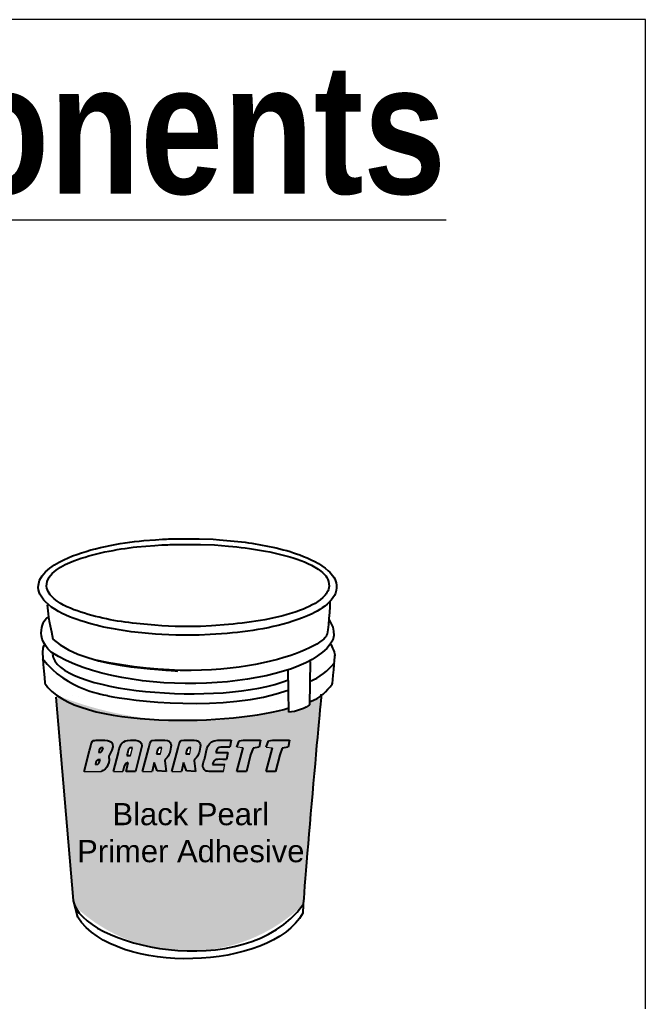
# Model space of a CAD drawing. Header units: inches. Extents: x -441 to 7, y -96 to 2.
# Drawn here: x 6.484 to 6.857, y 1.528 to 2.113 of the extents above; entities that cross this region are included whole.
import ezdxf

# ---------------------------------------------------------------- set-up
doc = ezdxf.new("R2010")
doc.units = ezdxf.units.IN
doc.header["$MEASUREMENT"] = 0
doc.layers.add('Text', color=20, linetype='Continuous', lineweight=0)
doc.layers.add('Vector Picture Geometry', color=6, linetype='Continuous', lineweight=0)
doc.styles.add('GENERATED_STYLE_6', font='ARIALNB.TTF')
doc.styles.get("Standard").update_dxf_attribs({"font": 'arial.ttf'})

msp = doc.modelspace()

# ---------------------------------------------------------------- hatches: boundary and pattern name
at = {"layer": 'Vector Picture Geometry'}
h = msp.add_hatch(color=164, dxfattribs=at)
h.dxf.hatch_style = 1
edge = h.paths.add_edge_path()
edge.add_line((6.5054, 1.71075), (6.51583, 1.58821))
edge.add_line((6.51583, 1.58821), (6.51683, 1.58449))
edge.add_arc((6.58419, 1.6567), 0.09875, 226.99061, 313.90766)
edge.add_line((6.65267, 1.58555), (6.66363, 1.71033))
edge.add_arc((6.65172, 1.72477), 0.01872, 285.19193, 309.512, ccw=False)
edge.add_line((6.65663, 1.70671), (6.6566, 1.70489))
edge.add_arc((6.64284, 1.72401), 0.02355, 273.60559, 305.7516, ccw=False)
edge.add_line((6.64432, 1.7005), (6.64432, 1.70302))
edge.add_arc((6.58628, 1.91241), 0.21728, 248.14544, 285.4919, ccw=False)
edge = h.paths.add_edge_path(flags=16)
edge.add_line((6.63065, 1.67949), (6.63445, 1.67912))
edge.add_spline(control_points=[(6.63445, 1.67912), (6.63445, 1.67912), (6.63065, 1.66507), (6.63065, 1.66507)], knot_values=[0, 0, 0, 0, 1, 1, 1, 1], degree=3, periodic=0)
edge.add_spline(control_points=[(6.63065, 1.66507), (6.63065, 1.66507), (6.63635, 1.66507), (6.63635, 1.66507)], knot_values=[0, 0, 0, 0, 1, 1, 1, 1], degree=3, periodic=0)
edge.add_spline(control_points=[(6.63635, 1.66507), (6.63635, 1.66507), (6.63887, 1.67494), (6.63887, 1.67494)], knot_values=[0, 0, 0, 0, 1, 1, 1, 1], degree=3, periodic=0)
edge.add_spline(control_points=[(6.63887, 1.67494), (6.63887, 1.67494), (6.64033, 1.67889), (6.64033, 1.67889)], knot_values=[0, 0, 0, 0, 1, 1, 1, 1], degree=3, periodic=0)
edge.add_spline(control_points=[(6.64033, 1.67889), (6.64033, 1.67889), (6.64394, 1.67949), (6.64394, 1.67949)], knot_values=[0, 0, 0, 0, 1, 1, 1, 1], degree=3, periodic=0)
edge.add_spline(control_points=[(6.64394, 1.67949), (6.64394, 1.67949), (6.6447, 1.68367), (6.6447, 1.68367)], knot_values=[0, 0, 0, 0, 1, 1, 1, 1], degree=3, periodic=0)
edge.add_spline(control_points=[(6.6447, 1.68367), (6.6447, 1.68367), (6.63445, 1.68367), (6.63445, 1.68367)], knot_values=[0, 0, 0, 0, 1, 1, 1, 1], degree=3, periodic=0)
edge.add_spline(control_points=[(6.63445, 1.68367), (6.63445, 1.68367), (6.63206, 1.68329), (6.63206, 1.68329)], knot_values=[0, 0, 0, 0, 1, 1, 1, 1], degree=3, periodic=0)
edge.add_spline(control_points=[(6.63206, 1.68329), (6.63206, 1.68329), (6.63065, 1.67949), (6.63065, 1.67949)], knot_values=[0, 0, 0, 0, 1, 1, 1, 1], degree=3, periodic=0)
edge = h.paths.add_edge_path(flags=16)
edge.add_line((6.61699, 1.67912), (6.6132, 1.67949))
edge.add_spline(control_points=[(6.6132, 1.67949), (6.6132, 1.67949), (6.6146, 1.68329), (6.6146, 1.68329)], knot_values=[0, 0, 0, 0, 1, 1, 1, 1], degree=3, periodic=0)
edge.add_spline(control_points=[(6.6146, 1.68329), (6.6146, 1.68329), (6.61699, 1.68367), (6.61699, 1.68367)], knot_values=[0, 0, 0, 0, 1, 1, 1, 1], degree=3, periodic=0)
edge.add_spline(control_points=[(6.61699, 1.68367), (6.61699, 1.68367), (6.62724, 1.68367), (6.62724, 1.68367)], knot_values=[0, 0, 0, 0, 1, 1, 1, 1], degree=3, periodic=0)
edge.add_spline(control_points=[(6.62724, 1.68367), (6.62724, 1.68367), (6.62648, 1.67949), (6.62648, 1.67949)], knot_values=[0, 0, 0, 0, 1, 1, 1, 1], degree=3, periodic=0)
edge.add_spline(control_points=[(6.62648, 1.67949), (6.62648, 1.67949), (6.62288, 1.67889), (6.62288, 1.67889)], knot_values=[0, 0, 0, 0, 1, 1, 1, 1], degree=3, periodic=0)
edge.add_spline(control_points=[(6.62288, 1.67889), (6.62288, 1.67889), (6.62141, 1.67494), (6.62141, 1.67494)], knot_values=[0, 0, 0, 0, 1, 1, 1, 1], degree=3, periodic=0)
edge.add_spline(control_points=[(6.62141, 1.67494), (6.62141, 1.67494), (6.61889, 1.66507), (6.61889, 1.66507)], knot_values=[0, 0, 0, 0, 1, 1, 1, 1], degree=3, periodic=0)
edge.add_spline(control_points=[(6.61889, 1.66507), (6.61889, 1.66507), (6.6132, 1.66507), (6.6132, 1.66507)], knot_values=[0, 0, 0, 0, 1, 1, 1, 1], degree=3, periodic=0)
edge.add_spline(control_points=[(6.6132, 1.66507), (6.6132, 1.66507), (6.61699, 1.67912), (6.61699, 1.67912)], knot_values=[0, 0, 0, 0, 1, 1, 1, 1], degree=3, periodic=0)
edge = h.paths.add_edge_path(flags=16)
edge.add_line((6.60523, 1.66507), (6.60598, 1.66925))
edge.add_spline(control_points=[(6.60598, 1.66925), (6.60598, 1.66925), (6.59877, 1.66925), (6.59877, 1.66925)], knot_values=[0, 0, 0, 0, 1, 1, 1, 1], degree=3, periodic=0)
edge.add_spline(control_points=[(6.59877, 1.66925), (6.59957, 1.67299), (6.60052, 1.67228), (6.60712, 1.67228)], knot_values=[0, 0, 0, 0, 1, 1, 1, 1], degree=3, periodic=0)
edge.add_spline(control_points=[(6.60712, 1.67228), (6.60712, 1.67228), (6.60788, 1.67646), (6.60788, 1.67646)], knot_values=[0, 0, 0, 0, 1, 1, 1, 1], degree=3, periodic=0)
edge.add_spline(control_points=[(6.60788, 1.67646), (6.60788, 1.67646), (6.60067, 1.67646), (6.60067, 1.67646)], knot_values=[0, 0, 0, 0, 1, 1, 1, 1], degree=3, periodic=0)
edge.add_spline(control_points=[(6.60067, 1.67646), (6.60147, 1.6802), (6.60242, 1.67949), (6.60902, 1.67949)], knot_values=[0, 0, 0, 0, 1, 1, 1, 1], degree=3, periodic=0)
edge.add_spline(control_points=[(6.60902, 1.67949), (6.60902, 1.67949), (6.60978, 1.68367), (6.60978, 1.68367)], knot_values=[0, 0, 0, 0, 1, 1, 1, 1], degree=3, periodic=0)
edge.add_spline(control_points=[(6.60978, 1.68367), (6.60978, 1.68367), (6.60181, 1.68367), (6.60181, 1.68367)], knot_values=[0, 0, 0, 0, 1, 1, 1, 1], degree=3, periodic=0)
edge.add_spline(control_points=[(6.60181, 1.68367), (6.59534, 1.68363), (6.59538, 1.67783), (6.59406, 1.67304)], knot_values=[0, 0, 0, 0, 1, 1, 1, 1], degree=3, periodic=0)
edge.add_spline(control_points=[(6.59406, 1.67304), (6.59353, 1.67114), (6.59228, 1.66841), (6.59347, 1.66661)], knot_values=[0, 0, 0, 0, 1, 1, 1, 1], degree=3, periodic=0)
edge.add_spline(control_points=[(6.59347, 1.66661), (6.59386, 1.66603), (6.59435, 1.66556), (6.59501, 1.6653)], knot_values=[0, 0, 0, 0, 1, 1, 1, 1], degree=3, periodic=0)
edge.add_spline(control_points=[(6.59501, 1.6653), (6.59603, 1.66489), (6.60356, 1.66507), (6.60523, 1.66507)], knot_values=[0, 0, 0, 0, 1, 1, 1, 1], degree=3, periodic=0)
edge = h.paths.add_edge_path(flags=0)
edge.add_line((6.58511, 1.6757), (6.58587, 1.67912))
edge.add_spline(control_points=[(6.58587, 1.67912), (6.58325, 1.67967), (6.58343, 1.67778), (6.58283, 1.6757)], knot_values=[0, 0, 0, 0, 1, 1, 1, 1], degree=3, periodic=0)
edge.add_spline(control_points=[(6.58283, 1.6757), (6.58283, 1.6757), (6.58511, 1.6757), (6.58511, 1.6757)], knot_values=[0, 0, 0, 0, 1, 1, 1, 1], degree=3, periodic=0)
edge = h.paths.add_edge_path(flags=16)
edge.add_line((6.57448, 1.66507), (6.58017, 1.66507))
edge.add_spline(control_points=[(6.58017, 1.66507), (6.58017, 1.66507), (6.58131, 1.67039), (6.58131, 1.67039)], knot_values=[0, 0, 0, 0, 1, 1, 1, 1], degree=3, periodic=0)
edge.add_spline(control_points=[(6.58131, 1.67039), (6.58131, 1.67039), (6.5831, 1.66545), (6.5831, 1.66545)], knot_values=[0, 0, 0, 0, 1, 1, 1, 1], degree=3, periodic=0)
edge.add_spline(control_points=[(6.5831, 1.66545), (6.5831, 1.66545), (6.58852, 1.66507), (6.58852, 1.66507)], knot_values=[0, 0, 0, 0, 1, 1, 1, 1], degree=3, periodic=0)
edge.add_spline(control_points=[(6.58852, 1.66507), (6.58852, 1.66507), (6.58768, 1.67146), (6.58768, 1.67146)], knot_values=[0, 0, 0, 0, 1, 1, 1, 1], degree=3, periodic=0)
edge.add_spline(control_points=[(6.58768, 1.67146), (6.58795, 1.67242), (6.58903, 1.67306), (6.58977, 1.67419)], knot_values=[0, 0, 0, 0, 1, 1, 1, 1], degree=3, periodic=0)
edge.add_spline(control_points=[(6.58977, 1.67419), (6.59039, 1.67514), (6.59057, 1.67615), (6.59086, 1.67721)], knot_values=[0, 0, 0, 0, 1, 1, 1, 1], degree=3, periodic=0)
edge.add_spline(control_points=[(6.59086, 1.67721), (6.59172, 1.68038), (6.59231, 1.68358), (6.58776, 1.68367)], knot_values=[0, 0, 0, 0, 1, 1, 1, 1], degree=3, periodic=0)
edge.add_spline(control_points=[(6.58776, 1.68367), (6.58776, 1.68367), (6.58169, 1.68367), (6.58169, 1.68367)], knot_values=[0, 0, 0, 0, 1, 1, 1, 1], degree=3, periodic=0)
edge.add_spline(control_points=[(6.58169, 1.68367), (6.57913, 1.68363), (6.57917, 1.68318), (6.57814, 1.67912)], knot_values=[0, 0, 0, 0, 1, 1, 1, 1], degree=3, periodic=0)
edge.add_spline(control_points=[(6.57814, 1.67912), (6.57814, 1.67912), (6.57448, 1.66507), (6.57448, 1.66507)], knot_values=[0, 0, 0, 0, 1, 1, 1, 1], degree=3, periodic=0)
edge = h.paths.add_edge_path(flags=0)
edge.add_line((6.56765, 1.6757), (6.56841, 1.67912))
edge.add_spline(control_points=[(6.56841, 1.67912), (6.56579, 1.67967), (6.56597, 1.67778), (6.56537, 1.6757)], knot_values=[0, 0, 0, 0, 1, 1, 1, 1], degree=3, periodic=0)
edge.add_spline(control_points=[(6.56537, 1.6757), (6.56537, 1.6757), (6.56765, 1.6757), (6.56765, 1.6757)], knot_values=[0, 0, 0, 0, 1, 1, 1, 1], degree=3, periodic=0)
edge = h.paths.add_edge_path(flags=16)
edge.add_line((6.55702, 1.66507), (6.56271, 1.66507))
edge.add_spline(control_points=[(6.56271, 1.66507), (6.56271, 1.66507), (6.56385, 1.67039), (6.56385, 1.67039)], knot_values=[0, 0, 0, 0, 1, 1, 1, 1], degree=3, periodic=0)
edge.add_spline(control_points=[(6.56385, 1.67039), (6.56385, 1.67039), (6.56565, 1.66545), (6.56565, 1.66545)], knot_values=[0, 0, 0, 0, 1, 1, 1, 1], degree=3, periodic=0)
edge.add_spline(control_points=[(6.56565, 1.66545), (6.56565, 1.66545), (6.57106, 1.66507), (6.57106, 1.66507)], knot_values=[0, 0, 0, 0, 1, 1, 1, 1], degree=3, periodic=0)
edge.add_spline(control_points=[(6.57106, 1.66507), (6.57106, 1.66507), (6.57022, 1.67146), (6.57022, 1.67146)], knot_values=[0, 0, 0, 0, 1, 1, 1, 1], degree=3, periodic=0)
edge.add_spline(control_points=[(6.57022, 1.67146), (6.57049, 1.67242), (6.57157, 1.67306), (6.57231, 1.67419)], knot_values=[0, 0, 0, 0, 1, 1, 1, 1], degree=3, periodic=0)
edge.add_spline(control_points=[(6.57231, 1.67419), (6.57293, 1.67514), (6.5731, 1.67615), (6.5734, 1.67721)], knot_values=[0, 0, 0, 0, 1, 1, 1, 1], degree=3, periodic=0)
edge.add_spline(control_points=[(6.5734, 1.67721), (6.57426, 1.68038), (6.57485, 1.68358), (6.5703, 1.68367)], knot_values=[0, 0, 0, 0, 1, 1, 1, 1], degree=3, periodic=0)
edge.add_spline(control_points=[(6.5703, 1.68367), (6.5703, 1.68367), (6.56423, 1.68367), (6.56423, 1.68367)], knot_values=[0, 0, 0, 0, 1, 1, 1, 1], degree=3, periodic=0)
edge.add_spline(control_points=[(6.56423, 1.68367), (6.56167, 1.68363), (6.56172, 1.68318), (6.56067, 1.67912)], knot_values=[0, 0, 0, 0, 1, 1, 1, 1], degree=3, periodic=0)
edge.add_spline(control_points=[(6.56067, 1.67912), (6.56067, 1.67912), (6.55702, 1.66507), (6.55702, 1.66507)], knot_values=[0, 0, 0, 0, 1, 1, 1, 1], degree=3, periodic=0)
edge = h.paths.add_edge_path(flags=0)
edge.add_line((6.54981, 1.67456), (6.55095, 1.67912))
edge.add_spline(control_points=[(6.55095, 1.67912), (6.5483, 1.67967), (6.54864, 1.67796), (6.54753, 1.67456)], knot_values=[0, 0, 0, 0, 1, 1, 1, 1], degree=3, periodic=0)
edge.add_spline(control_points=[(6.54753, 1.67456), (6.54753, 1.67456), (6.54981, 1.67456), (6.54981, 1.67456)], knot_values=[0, 0, 0, 0, 1, 1, 1, 1], degree=3, periodic=0)
edge = h.paths.add_edge_path(flags=16)
edge.add_line((6.53956, 1.66507), (6.54525, 1.66507))
edge.add_spline(control_points=[(6.54525, 1.66507), (6.5457, 1.66729), (6.54589, 1.66963), (6.54829, 1.67039)], knot_values=[0, 0, 0, 0, 1, 1, 1, 1], degree=3, periodic=0)
edge.add_spline(control_points=[(6.54829, 1.67039), (6.54829, 1.67039), (6.54715, 1.66507), (6.54715, 1.66507)], knot_values=[0, 0, 0, 0, 1, 1, 1, 1], degree=3, periodic=0)
edge.add_spline(control_points=[(6.54715, 1.66507), (6.54715, 1.66507), (6.55285, 1.66507), (6.55285, 1.66507)], knot_values=[0, 0, 0, 0, 1, 1, 1, 1], degree=3, periodic=0)
edge.add_spline(control_points=[(6.55285, 1.66507), (6.55285, 1.66507), (6.55663, 1.68025), (6.55663, 1.68025)], knot_values=[0, 0, 0, 0, 1, 1, 1, 1], degree=3, periodic=0)
edge.add_spline(control_points=[(6.55663, 1.68025), (6.55672, 1.68264), (6.55495, 1.68363), (6.55285, 1.68367)], knot_values=[0, 0, 0, 0, 1, 1, 1, 1], degree=3, periodic=0)
edge.add_spline(control_points=[(6.55285, 1.68367), (6.55138, 1.6837), (6.54798, 1.68385), (6.54677, 1.6833)], knot_values=[0, 0, 0, 0, 1, 1, 1, 1], degree=3, periodic=0)
edge.add_spline(control_points=[(6.54677, 1.6833), (6.54365, 1.68187), (6.54329, 1.67941), (6.54255, 1.67646)], knot_values=[0, 0, 0, 0, 1, 1, 1, 1], degree=3, periodic=0)
edge.add_spline(control_points=[(6.54255, 1.67646), (6.54255, 1.67646), (6.53956, 1.66507), (6.53956, 1.66507)], knot_values=[0, 0, 0, 0, 1, 1, 1, 1], degree=3, periodic=0)
edge = h.paths.add_edge_path(flags=16)
edge.add_line((6.5221, 1.66515), (6.53235, 1.66515))
edge.add_spline(control_points=[(6.53235, 1.66515), (6.53321, 1.66546), (6.53392, 1.66595), (6.5346, 1.66652)], knot_values=[0, 0, 0, 0, 1, 1, 1, 1], degree=3, periodic=0)
edge.add_spline(control_points=[(6.5346, 1.66652), (6.53603, 1.66772), (6.53699, 1.67003), (6.537, 1.6719)], knot_values=[0, 0, 0, 0, 1, 1, 1, 1], degree=3, periodic=0)
edge.add_spline(control_points=[(6.537, 1.6719), (6.53702, 1.67281), (6.53665, 1.67346), (6.53678, 1.67416)], knot_values=[0, 0, 0, 0, 1, 1, 1, 1], degree=3, periodic=0)
edge.add_spline(control_points=[(6.53678, 1.67416), (6.53695, 1.67502), (6.53883, 1.67674), (6.53917, 1.67988)], knot_values=[0, 0, 0, 0, 1, 1, 1, 1], degree=3, periodic=0)
edge.add_spline(control_points=[(6.53917, 1.67988), (6.53971, 1.68481), (6.53311, 1.68368), (6.53007, 1.68367)], knot_values=[0, 0, 0, 0, 1, 1, 1, 1], degree=3, periodic=0)
edge.add_spline(control_points=[(6.53007, 1.68367), (6.52915, 1.68367), (6.52774, 1.68383), (6.52708, 1.68307)], knot_values=[0, 0, 0, 0, 1, 1, 1, 1], degree=3, periodic=0)
edge.add_spline(control_points=[(6.52708, 1.68307), (6.5265, 1.68239), (6.52564, 1.67866), (6.52537, 1.6776)], knot_values=[0, 0, 0, 0, 1, 1, 1, 1], degree=3, periodic=0)
edge.add_spline(control_points=[(6.52537, 1.6776), (6.52537, 1.6776), (6.5221, 1.66515), (6.5221, 1.66515)], knot_values=[0, 0, 0, 0, 1, 1, 1, 1], degree=3, periodic=0)
edge = h.paths.add_edge_path(flags=0)
edge.add_spline(control_points=[(6.52893, 1.66925), (6.5312, 1.66943), (6.53116, 1.6702), (6.53159, 1.67228)], knot_values=[0, 0, 0, 0, 1, 1, 1, 1], degree=3, periodic=0)
edge.add_spline(control_points=[(6.53159, 1.67228), (6.52927, 1.67209), (6.52925, 1.67141), (6.52893, 1.66925)], knot_values=[0, 0, 0, 0, 1, 1, 1, 1], degree=3, periodic=0)
edge = h.paths.add_edge_path(flags=0)
edge.add_spline(control_points=[(6.53083, 1.67646), (6.53299, 1.67663), (6.53288, 1.67715), (6.53348, 1.67912)], knot_values=[0, 0, 0, 0, 1, 1, 1, 1], degree=3, periodic=0)
edge.add_spline(control_points=[(6.53348, 1.67912), (6.53117, 1.6796), (6.53112, 1.67845), (6.53083, 1.67646)], knot_values=[0, 0, 0, 0, 1, 1, 1, 1], degree=3, periodic=0)
h = msp.add_hatch(color=254, dxfattribs=at)
h.dxf.hatch_style = 1
edge = h.paths.add_edge_path()
edge.add_spline(control_points=[(6.5346, 1.66652), (6.53603, 1.66772), (6.53699, 1.67003), (6.537, 1.6719)], knot_values=[0, 0, 0, 0, 1, 1, 1, 1], degree=3, periodic=0)
edge.add_spline(control_points=[(6.537, 1.6719), (6.53702, 1.67281), (6.53665, 1.67346), (6.53678, 1.67416)], knot_values=[0, 0, 0, 0, 1, 1, 1, 1], degree=3, periodic=0)
edge.add_spline(control_points=[(6.53678, 1.67416), (6.53695, 1.67502), (6.53883, 1.67674), (6.53917, 1.67988)], knot_values=[0, 0, 0, 0, 1, 1, 1, 1], degree=3, periodic=0)
edge.add_spline(control_points=[(6.53917, 1.67988), (6.53971, 1.68481), (6.53311, 1.68368), (6.53007, 1.68367)], knot_values=[0, 0, 0, 0, 1, 1, 1, 1], degree=3, periodic=0)
edge.add_spline(control_points=[(6.53007, 1.68367), (6.52915, 1.68367), (6.52774, 1.68383), (6.52708, 1.68307)], knot_values=[0, 0, 0, 0, 1, 1, 1, 1], degree=3, periodic=0)
edge.add_spline(control_points=[(6.52708, 1.68307), (6.5265, 1.68239), (6.52564, 1.67866), (6.52537, 1.6776)], knot_values=[0, 0, 0, 0, 1, 1, 1, 1], degree=3, periodic=0)
edge.add_spline(control_points=[(6.52537, 1.6776), (6.52537, 1.6776), (6.5221, 1.66515), (6.5221, 1.66515)], knot_values=[0.000036, 0.000036, 0.000036, 0.000036, 0.999961, 0.999961, 0.999961, 0.999961], degree=3, periodic=0)
edge.add_line((6.5221, 1.66515), (6.53235, 1.66515))
edge.add_spline(control_points=[(6.53235, 1.66515), (6.53321, 1.66546), (6.53392, 1.66595), (6.5346, 1.66652)], knot_values=[0, 0, 0, 0, 1, 1, 1, 1], degree=3, periodic=0)
edge = h.paths.add_edge_path(flags=16)
edge.add_spline(control_points=[(6.53159, 1.67228), (6.53116, 1.6702), (6.5312, 1.66943), (6.52893, 1.66925)], knot_values=[0, 0, 0, 0, 1, 1, 1, 1], degree=3, periodic=0)
edge.add_spline(control_points=[(6.52893, 1.66925), (6.52925, 1.67141), (6.52927, 1.67209), (6.53159, 1.67228)], knot_values=[0, 0, 0, 0, 1, 1, 1, 1], degree=3, periodic=0)
edge = h.paths.add_edge_path(flags=16)
edge.add_spline(control_points=[(6.53348, 1.67912), (6.53288, 1.67715), (6.53299, 1.67663), (6.53083, 1.67646)], knot_values=[0, 0, 0, 0, 1, 1, 1, 1], degree=3, periodic=0)
edge.add_spline(control_points=[(6.53083, 1.67646), (6.53112, 1.67845), (6.53117, 1.6796), (6.53348, 1.67912)], knot_values=[0, 0, 0, 0, 1, 1, 1, 1], degree=3, periodic=0)
edge = h.paths.add_edge_path()
edge.add_spline(control_points=[(6.55285, 1.66507), (6.55285, 1.66507), (6.55663, 1.68025), (6.55663, 1.68025)], knot_values=[0.00001, 0.00001, 0.00001, 0.00001, 0.999964, 0.999964, 0.999964, 0.999964], degree=3, periodic=0)
edge.add_spline(control_points=[(6.55663, 1.68025), (6.55672, 1.68264), (6.55495, 1.68363), (6.55285, 1.68367)], knot_values=[0, 0, 0, 0, 1, 1, 1, 1], degree=3, periodic=0)
edge.add_spline(control_points=[(6.55285, 1.68367), (6.55138, 1.6837), (6.54798, 1.68385), (6.54677, 1.6833)], knot_values=[0, 0, 0, 0, 1, 1, 1, 1], degree=3, periodic=0)
edge.add_spline(control_points=[(6.54677, 1.6833), (6.54365, 1.68187), (6.54329, 1.67941), (6.54255, 1.67646)], knot_values=[0, 0, 0, 0, 1, 1, 1, 1], degree=3, periodic=0)
edge.add_spline(control_points=[(6.54255, 1.67646), (6.54255, 1.67646), (6.53956, 1.66507), (6.53956, 1.66507)], knot_values=[0, 0, 0, 0, 0.999964, 0.999964, 0.999964, 0.999964], degree=3, periodic=0)
edge.add_line((6.53956, 1.66507), (6.54525, 1.66507))
edge.add_spline(control_points=[(6.54525, 1.66507), (6.5457, 1.66729), (6.54589, 1.66963), (6.54829, 1.67039)], knot_values=[0, 0, 0, 0, 1, 1, 1, 1], degree=3, periodic=0)
edge.add_spline(control_points=[(6.54829, 1.67039), (6.54829, 1.67039), (6.54715, 1.66507), (6.54715, 1.66507)], knot_values=[0.000072, 0.000072, 0.000072, 0.000072, 0.999931, 0.999931, 0.999931, 0.999931], degree=3, periodic=0)
edge.add_spline(control_points=[(6.54715, 1.66507), (6.54715, 1.66507), (6.55284, 1.66507), (6.55285, 1.66507)], knot_values=[0.000036, 0.000036, 0.000036, 0.000036, 0.999928, 0.999928, 0.999928, 0.999928], degree=3, periodic=0)
edge = h.paths.add_edge_path(flags=16)
edge.add_spline(control_points=[(6.54753, 1.67456), (6.54864, 1.67796), (6.5483, 1.67967), (6.55095, 1.67912)], knot_values=[0, 0, 0, 0, 1, 1, 1, 1], degree=3, periodic=0)
edge.add_line((6.55095, 1.67912), (6.54981, 1.67456))
edge.add_spline(control_points=[(6.54981, 1.67456), (6.54981, 1.67456), (6.54753, 1.67456), (6.54753, 1.67456)], knot_values=[0.000077, 0.000077, 0.000077, 0.000077, 0.999928, 0.999928, 0.999928, 0.999928], degree=3, periodic=0)
edge = h.paths.add_edge_path()
edge.add_spline(control_points=[(6.57022, 1.67146), (6.57049, 1.67242), (6.57157, 1.67306), (6.57231, 1.67419)], knot_values=[0, 0, 0, 0, 1, 1, 1, 1], degree=3, periodic=0)
edge.add_spline(control_points=[(6.57231, 1.67419), (6.57293, 1.67514), (6.5731, 1.67615), (6.5734, 1.67721)], knot_values=[0, 0, 0, 0, 1, 1, 1, 1], degree=3, periodic=0)
edge.add_spline(control_points=[(6.5734, 1.67721), (6.57426, 1.68038), (6.57485, 1.68358), (6.5703, 1.68367)], knot_values=[0, 0, 0, 0, 1, 1, 1, 1], degree=3, periodic=0)
edge.add_spline(control_points=[(6.5703, 1.68367), (6.5703, 1.68367), (6.56423, 1.68367), (6.56423, 1.68367)], knot_values=[0, 0, 0, 0, 1, 1, 1, 1], degree=3, periodic=0)
edge.add_spline(control_points=[(6.56423, 1.68367), (6.56167, 1.68363), (6.56172, 1.68318), (6.56067, 1.67912)], knot_values=[0, 0, 0, 0, 1, 1, 1, 1], degree=3, periodic=0)
edge.add_spline(control_points=[(6.56067, 1.67912), (6.56067, 1.67912), (6.55702, 1.66507), (6.55702, 1.66507)], knot_values=[0.000036, 0.000036, 0.000036, 0.000036, 0.999974, 0.999974, 0.999974, 0.999974], degree=3, periodic=0)
edge.add_line((6.55702, 1.66507), (6.56271, 1.66507))
edge.add_spline(control_points=[(6.56271, 1.66507), (6.56271, 1.66507), (6.56385, 1.67039), (6.56385, 1.67039)], knot_values=[0.000072, 0.000072, 0.000072, 0.000072, 0.999928, 0.999928, 0.999928, 0.999928], degree=3, periodic=0)
edge.add_spline(control_points=[(6.56385, 1.67039), (6.56385, 1.67039), (6.56565, 1.66545), (6.56565, 1.66545)], knot_values=[0.000036, 0.000036, 0.000036, 0.000036, 0.999928, 0.999928, 0.999928, 0.999928], degree=3, periodic=0)
edge.add_spline(control_points=[(6.56565, 1.66545), (6.56565, 1.66545), (6.57106, 1.66507), (6.57106, 1.66507)], knot_values=[0.000072, 0.000072, 0.000072, 0.000072, 0.999964, 0.999964, 0.999964, 0.999964], degree=3, periodic=0)
edge.add_spline(control_points=[(6.57106, 1.66507), (6.57106, 1.66507), (6.57022, 1.67146), (6.57022, 1.67146)], knot_values=[0.000047, 0.000047, 0.000047, 0.000047, 0.999928, 0.999928, 0.999928, 0.999928], degree=3, periodic=0)
edge = h.paths.add_edge_path(flags=16)
edge.add_spline(control_points=[(6.56537, 1.6757), (6.56597, 1.67778), (6.56579, 1.67967), (6.56841, 1.67912)], knot_values=[0, 0, 0, 0, 1, 1, 1, 1], degree=3, periodic=0)
edge.add_line((6.56841, 1.67912), (6.56765, 1.6757))
edge.add_spline(control_points=[(6.56765, 1.6757), (6.56765, 1.6757), (6.56537, 1.6757), (6.56537, 1.6757)], knot_values=[0.000073, 0.000073, 0.000073, 0.000073, 0.999928, 0.999928, 0.999928, 0.999928], degree=3, periodic=0)
edge = h.paths.add_edge_path()
edge.add_spline(control_points=[(6.58977, 1.67419), (6.59039, 1.67514), (6.59057, 1.67615), (6.59086, 1.67721)], knot_values=[0, 0, 0, 0, 1, 1, 1, 1], degree=3, periodic=0)
edge.add_spline(control_points=[(6.59086, 1.67721), (6.59172, 1.68038), (6.59231, 1.68358), (6.58776, 1.68367)], knot_values=[0, 0, 0, 0, 1, 1, 1, 1], degree=3, periodic=0)
edge.add_spline(control_points=[(6.58776, 1.68367), (6.58776, 1.68367), (6.58169, 1.68367), (6.58169, 1.68367)], knot_values=[0, 0, 0, 0, 1, 1, 1, 1], degree=3, periodic=0)
edge.add_spline(control_points=[(6.58169, 1.68367), (6.57913, 1.68363), (6.57917, 1.68318), (6.57814, 1.67912)], knot_values=[0, 0, 0, 0, 1, 1, 1, 1], degree=3, periodic=0)
edge.add_spline(control_points=[(6.57814, 1.67912), (6.57814, 1.67912), (6.57448, 1.66507), (6.57448, 1.66507)], knot_values=[0.000036, 0.000036, 0.000036, 0.000036, 0.999955, 0.999955, 0.999955, 0.999955], degree=3, periodic=0)
edge.add_line((6.57448, 1.66507), (6.58017, 1.66507))
edge.add_spline(control_points=[(6.58017, 1.66507), (6.58017, 1.66507), (6.58131, 1.67039), (6.58131, 1.67039)], knot_values=[0, 0, 0, 0, 0.999928, 0.999928, 0.999928, 0.999928], degree=3, periodic=0)
edge.add_spline(control_points=[(6.58131, 1.67039), (6.58131, 1.67039), (6.5831, 1.66545), (6.5831, 1.66545)], knot_values=[0, 0, 0, 0, 1, 1, 1, 1], degree=3, periodic=0)
edge.add_spline(control_points=[(6.5831, 1.66545), (6.5831, 1.66545), (6.58852, 1.66507), (6.58852, 1.66507)], knot_values=[0.000072, 0.000072, 0.000072, 0.000072, 1, 1, 1, 1], degree=3, periodic=0)
edge.add_spline(control_points=[(6.58852, 1.66507), (6.58852, 1.66507), (6.58768, 1.67146), (6.58768, 1.67146)], knot_values=[0.000047, 0.000047, 0.000047, 0.000047, 0.999928, 0.999928, 0.999928, 0.999928], degree=3, periodic=0)
edge.add_spline(control_points=[(6.58768, 1.67146), (6.58795, 1.67242), (6.58903, 1.67306), (6.58977, 1.67419)], knot_values=[0, 0, 0, 0, 1, 1, 1, 1], degree=3, periodic=0)
edge = h.paths.add_edge_path(flags=16)
edge.add_spline(control_points=[(6.58511, 1.6757), (6.5851, 1.6757), (6.58283, 1.6757), (6.58283, 1.6757)], knot_values=[0.000073, 0.000073, 0.000073, 0.000073, 0.999928, 0.999928, 0.999928, 0.999928], degree=3, periodic=0)
edge.add_spline(control_points=[(6.58283, 1.6757), (6.58343, 1.67778), (6.58325, 1.67967), (6.58587, 1.67912)], knot_values=[0, 0, 0, 0, 1, 1, 1, 1], degree=3, periodic=0)
edge.add_line((6.58587, 1.67912), (6.58511, 1.6757))
edge = h.paths.add_edge_path()
edge.add_spline(control_points=[(6.60712, 1.67228), (6.60712, 1.67229), (6.60788, 1.67646), (6.60788, 1.67646)], knot_values=[0.000036, 0.000036, 0.000036, 0.000036, 0.999931, 0.999931, 0.999931, 0.999931], degree=3, periodic=0)
edge.add_spline(control_points=[(6.60788, 1.67646), (6.60788, 1.67646), (6.60067, 1.67646), (6.60067, 1.67646)], knot_values=[0.000048, 0.000048, 0.000048, 0.000048, 0.999964, 0.999964, 0.999964, 0.999964], degree=3, periodic=0)
edge.add_spline(control_points=[(6.60067, 1.67646), (6.60147, 1.6802), (6.60242, 1.67949), (6.60902, 1.67949)], knot_values=[0, 0, 0, 0, 1, 1, 1, 1], degree=3, periodic=0)
edge.add_spline(control_points=[(6.60902, 1.67949), (6.60902, 1.6795), (6.60978, 1.68367), (6.60978, 1.68367)], knot_values=[0.000036, 0.000036, 0.000036, 0.000036, 0.999931, 0.999931, 0.999931, 0.999931], degree=3, periodic=0)
edge.add_spline(control_points=[(6.60978, 1.68367), (6.60978, 1.68367), (6.60181, 1.68367), (6.60181, 1.68367)], knot_values=[0, 0, 0, 0, 0.999964, 0.999964, 0.999964, 0.999964], degree=3, periodic=0)
edge.add_spline(control_points=[(6.60181, 1.68367), (6.59534, 1.68363), (6.59538, 1.67783), (6.59406, 1.67304)], knot_values=[0, 0, 0, 0, 1, 1, 1, 1], degree=3, periodic=0)
edge.add_spline(control_points=[(6.59406, 1.67304), (6.59353, 1.67114), (6.59228, 1.66841), (6.59347, 1.66661)], knot_values=[0, 0, 0, 0, 1, 1, 1, 1], degree=3, periodic=0)
edge.add_spline(control_points=[(6.59347, 1.66661), (6.59386, 1.66603), (6.59435, 1.66556), (6.59501, 1.6653)], knot_values=[0, 0, 0, 0, 1, 1, 1, 1], degree=3, periodic=0)
edge.add_spline(control_points=[(6.59501, 1.6653), (6.59603, 1.66489), (6.60356, 1.66507), (6.60523, 1.66507)], knot_values=[0, 0, 0, 0, 1, 1, 1, 1], degree=3, periodic=0)
edge.add_line((6.60523, 1.66507), (6.60598, 1.66925))
edge.add_spline(control_points=[(6.60598, 1.66925), (6.60598, 1.66925), (6.59877, 1.66925), (6.59877, 1.66925)], knot_values=[0.000048, 0.000048, 0.000048, 0.000048, 0.999964, 0.999964, 0.999964, 0.999964], degree=3, periodic=0)
edge.add_spline(control_points=[(6.59877, 1.66925), (6.59957, 1.67299), (6.60052, 1.67228), (6.60712, 1.67228)], knot_values=[0, 0, 0, 0, 1, 1, 1, 1], degree=3, periodic=0)
edge = h.paths.add_edge_path()
edge.add_spline(control_points=[(6.62141, 1.67494), (6.62141, 1.67494), (6.62288, 1.67889), (6.62288, 1.67889)], knot_values=[0, 0, 0, 0, 1, 1, 1, 1], degree=3, periodic=0)
edge.add_spline(control_points=[(6.62288, 1.67889), (6.62288, 1.67889), (6.62648, 1.67949), (6.62648, 1.67949)], knot_values=[0.000072, 0.000072, 0.000072, 0.000072, 1, 1, 1, 1], degree=3, periodic=0)
edge.add_spline(control_points=[(6.62648, 1.67949), (6.62648, 1.6795), (6.62724, 1.68367), (6.62724, 1.68367)], knot_values=[0.000036, 0.000036, 0.000036, 0.000036, 0.999928, 0.999928, 0.999928, 0.999928], degree=3, periodic=0)
edge.add_spline(control_points=[(6.62724, 1.68367), (6.62724, 1.68367), (6.61699, 1.68367), (6.61699, 1.68367)], knot_values=[0.000036, 0.000036, 0.000036, 0.000036, 0.999964, 0.999964, 0.999964, 0.999964], degree=3, periodic=0)
edge.add_spline(control_points=[(6.61699, 1.68367), (6.61699, 1.68367), (6.6146, 1.68329), (6.6146, 1.68329)], knot_values=[0, 0, 0, 0, 0.999964, 0.999964, 0.999964, 0.999964], degree=3, periodic=0)
edge.add_spline(control_points=[(6.6146, 1.68329), (6.6146, 1.68329), (6.6132, 1.67949), (6.6132, 1.67949)], knot_values=[0, 0, 0, 0, 1, 1, 1, 1], degree=3, periodic=0)
edge.add_line((6.6132, 1.67949), (6.61699, 1.67912))
edge.add_spline(control_points=[(6.61699, 1.67912), (6.61699, 1.67912), (6.6132, 1.66507), (6.6132, 1.66507)], knot_values=[0.000036, 0.000036, 0.000036, 0.000036, 0.999964, 0.999964, 0.999964, 0.999964], degree=3, periodic=0)
edge.add_spline(control_points=[(6.6132, 1.66507), (6.6132, 1.66507), (6.61889, 1.66507), (6.61889, 1.66507)], knot_values=[0.000036, 0.000036, 0.000036, 0.000036, 0.999964, 0.999964, 0.999964, 0.999964], degree=3, periodic=0)
edge.add_spline(control_points=[(6.61889, 1.66507), (6.61889, 1.66507), (6.62141, 1.67494), (6.62141, 1.67494)], knot_values=[0, 0, 0, 0, 0.999964, 0.999964, 0.999964, 0.999964], degree=3, periodic=0)
edge = h.paths.add_edge_path()
edge.add_spline(control_points=[(6.63887, 1.67494), (6.63887, 1.67494), (6.64033, 1.67889), (6.64033, 1.67889)], knot_values=[0.000072, 0.000072, 0.000072, 0.000072, 1, 1, 1, 1], degree=3, periodic=0)
edge.add_spline(control_points=[(6.64033, 1.67889), (6.64034, 1.67889), (6.64394, 1.67949), (6.64394, 1.67949)], knot_values=[0.000072, 0.000072, 0.000072, 0.000072, 0.999928, 0.999928, 0.999928, 0.999928], degree=3, periodic=0)
edge.add_spline(control_points=[(6.64394, 1.67949), (6.64394, 1.6795), (6.6447, 1.68367), (6.6447, 1.68367)], knot_values=[0.000036, 0.000036, 0.000036, 0.000036, 0.999928, 0.999928, 0.999928, 0.999928], degree=3, periodic=0)
edge.add_spline(control_points=[(6.6447, 1.68367), (6.6447, 1.68367), (6.63445, 1.68367), (6.63445, 1.68367)], knot_values=[0.000036, 0.000036, 0.000036, 0.000036, 0.999964, 0.999964, 0.999964, 0.999964], degree=3, periodic=0)
edge.add_spline(control_points=[(6.63445, 1.68367), (6.63445, 1.68367), (6.63206, 1.68329), (6.63206, 1.68329)], knot_values=[0, 0, 0, 0, 0.999964, 0.999964, 0.999964, 0.999964], degree=3, periodic=0)
edge.add_spline(control_points=[(6.63206, 1.68329), (6.63206, 1.68329), (6.63065, 1.6795), (6.63065, 1.67949)], knot_values=[0.000072, 0.000072, 0.000072, 0.000072, 1, 1, 1, 1], degree=3, periodic=0)
edge.add_line((6.63065, 1.67949), (6.63445, 1.67912))
edge.add_spline(control_points=[(6.63445, 1.67912), (6.63445, 1.67912), (6.63065, 1.66507), (6.63065, 1.66507)], knot_values=[0.000036, 0.000036, 0.000036, 0.000036, 0.999964, 0.999964, 0.999964, 0.999964], degree=3, periodic=0)
edge.add_spline(control_points=[(6.63065, 1.66507), (6.63065, 1.66507), (6.63635, 1.66507), (6.63635, 1.66507)], knot_values=[0.000036, 0.000036, 0.000036, 0.000036, 0.999964, 0.999964, 0.999964, 0.999964], degree=3, periodic=0)
edge.add_spline(control_points=[(6.63635, 1.66507), (6.63635, 1.66507), (6.63887, 1.67494), (6.63887, 1.67494)], knot_values=[0, 0, 0, 0, 0.999964, 0.999964, 0.999964, 0.999964], degree=3, periodic=0)

# ---------------------------------------------------------------- linework, layer by layer
for p, q in [((6.54981, 1.67456), (6.55095, 1.67912)), ((6.56765, 1.6757), (6.56841, 1.67912)), ((6.58511, 1.6757), (6.58587, 1.67912)), ((6.61699, 1.67912), (6.6132, 1.67949)), ((6.60523, 1.66507), (6.60598, 1.66925)), ((6.5221, 1.66515), (6.53235, 1.66515)), ((6.53956, 1.66507), (6.54525, 1.66507)), ((6.55702, 1.66507), (6.56271, 1.66507)), ((6.57448, 1.66507), (6.58017, 1.66507))]:
    msp.add_line(p, q, dxfattribs=at)
at = {"layer": 'Vector Picture Geometry', "color": 7, "linetype": 'Continuous', "flags": 128}
msp.add_lwpolyline([(0, 0), (6.85696, 0), (6.85696, 2.11341), (0, 2.11341)], close=True, dxfattribs=at)
at = {"layer": 'Vector Picture Geometry', "color": 6}
msp.add_lwpolyline([(6.63065, 1.67949), (6.63445, 1.67912)], dxfattribs=at)
at = {"layer": 'Vector Picture Geometry', "lineweight": -3}
msp.add_arc((6.64207, 1.75302), 0.03731, 293.02206, 322.21736, dxfattribs=at)
at = {"layer": 'Vector Picture Geometry', "color": 6, "lineweight": -3}
for points in [[(6.55777, 1.80279), (6.55777, 1.80279), (6.56461, 1.80327), (6.56461, 1.80327)], [(6.56461, 1.80327), (6.56461, 1.80327), (6.56878, 1.80361), (6.56878, 1.80361)], [(6.56878, 1.80361), (6.57069, 1.80362), (6.57179, 1.80356), (6.57372, 1.80391)], [(6.57372, 1.80391), (6.57372, 1.80391), (6.5908, 1.80391), (6.5908, 1.80391)], [(6.5908, 1.80391), (6.5908, 1.80391), (6.59915, 1.80361), (6.59915, 1.80361)], [(6.59915, 1.80361), (6.59915, 1.80361), (6.60295, 1.80327), (6.60295, 1.80327)], [(6.60295, 1.80327), (6.60295, 1.80327), (6.61813, 1.80177), (6.61813, 1.80177)], [(6.51261, 1.79255), (6.52591, 1.79824), (6.54337, 1.8014), (6.55777, 1.80279)], [(6.51603, 1.79069), (6.52725, 1.79488), (6.54166, 1.7978), (6.5536, 1.79899)], [(6.5536, 1.79899), (6.5536, 1.79899), (6.56423, 1.79985), (6.56423, 1.79985)], [(6.56423, 1.79985), (6.56423, 1.79985), (6.56841, 1.8002), (6.56841, 1.8002)], [(6.56841, 1.8002), (6.57031, 1.8002), (6.57141, 1.80014), (6.57334, 1.8005)], [(6.57334, 1.8005), (6.57334, 1.8005), (6.59156, 1.8005), (6.59156, 1.8005)], [(6.59156, 1.8005), (6.59156, 1.8005), (6.59991, 1.8002), (6.59991, 1.8002)], [(6.59991, 1.8002), (6.59991, 1.8002), (6.60826, 1.7995), (6.60826, 1.7995)], [(6.60826, 1.7995), (6.62175, 1.79819), (6.63434, 1.79629), (6.64735, 1.79233)], [(6.61813, 1.80177), (6.62862, 1.80031), (6.64089, 1.79795), (6.65077, 1.7942)], [(6.49484, 1.77628), (6.49567, 1.78411), (6.50612, 1.78977), (6.51261, 1.79255)], [(6.64735, 1.79233), (6.65228, 1.79083), (6.65927, 1.78779), (6.6633, 1.78463)], [(6.65077, 1.7942), (6.65665, 1.79197), (6.66318, 1.78911), (6.66779, 1.78474)], [(6.49972, 1.77552), (6.49931, 1.78353), (6.50968, 1.78832), (6.51603, 1.79069)], [(6.6633, 1.78463), (6.66637, 1.78222), (6.66843, 1.7796), (6.66822, 1.77552)], [(6.66779, 1.78474), (6.67022, 1.78243), (6.67235, 1.77973), (6.67272, 1.77628)], [(6.49911, 1.76619), (6.49631, 1.76902), (6.4944, 1.77218), (6.49484, 1.77628)], [(6.50426, 1.76805), (6.50203, 1.76996), (6.49988, 1.77245), (6.49972, 1.77552)], [(6.67272, 1.77628), (6.67368, 1.76727), (6.66235, 1.76091), (6.65533, 1.7579)], [(6.66822, 1.77552), (6.66807, 1.77279), (6.66636, 1.77054), (6.66444, 1.76873)], [(6.5202, 1.76009), (6.51476, 1.7619), (6.50865, 1.76428), (6.50426, 1.76805)], [(6.66444, 1.76873), (6.6608, 1.76532), (6.65578, 1.76301), (6.65115, 1.76126)], [(6.51565, 1.75653), (6.50995, 1.75866), (6.50341, 1.76186), (6.49911, 1.76619)], [(6.50009, 1.76452), (6.50064, 1.75934), (6.50066, 1.75693), (6.5035, 1.74402)], [(6.66861, 1.76679), (6.66928, 1.7658), (6.66747, 1.74655), (6.66671, 1.7463)], [(6.50236, 1.73617), (6.49097, 1.7468), (6.4997, 1.75787), (6.50046, 1.75693)], [(6.55246, 1.74814), (6.53996, 1.74963), (6.52747, 1.75211), (6.51565, 1.75653)], [(6.5555, 1.75307), (6.54356, 1.75426), (6.53161, 1.75628), (6.5202, 1.76009)], [(6.65533, 1.7579), (6.64025, 1.75146), (6.62371, 1.74895), (6.6075, 1.74737)], [(6.65115, 1.76126), (6.63741, 1.75607), (6.62278, 1.7541), (6.60826, 1.75269)], [(6.66785, 1.75617), (6.66773, 1.75642), (6.6744, 1.74739), (6.66899, 1.74098)], [(6.56423, 1.75234), (6.56423, 1.75234), (6.5555, 1.75307), (6.5555, 1.75307)], [(6.56841, 1.75199), (6.56841, 1.75199), (6.56423, 1.75234), (6.56423, 1.75234)], [(6.57638, 1.75161), (6.57638, 1.75161), (6.56841, 1.75199), (6.56841, 1.75199)], [(6.59156, 1.75161), (6.59156, 1.75161), (6.57638, 1.75161), (6.57638, 1.75161)], [(6.59801, 1.75199), (6.59801, 1.75199), (6.59156, 1.75161), (6.59156, 1.75161)], [(6.60826, 1.75269), (6.60826, 1.75269), (6.59801, 1.75199), (6.59801, 1.75199)], [(6.66671, 1.7463), (6.66576, 1.74004), (6.613, 1.71347), (6.52912, 1.73149)], [(6.56461, 1.74702), (6.56461, 1.74702), (6.55246, 1.74814), (6.55246, 1.74814)], [(6.56841, 1.74668), (6.56841, 1.74668), (6.56461, 1.74702), (6.56461, 1.74702)], [(6.57676, 1.7463), (6.57676, 1.7463), (6.56841, 1.74668), (6.56841, 1.74668)], [(6.5908, 1.7463), (6.5908, 1.7463), (6.57676, 1.7463), (6.57676, 1.7463)], [(6.59725, 1.74668), (6.59725, 1.74668), (6.5908, 1.7463), (6.5908, 1.7463)], [(6.6075, 1.74737), (6.6075, 1.74737), (6.59725, 1.74668), (6.59725, 1.74668)], [(6.49876, 1.74004), (6.49569, 1.74209), (6.49838, 1.7258), (6.49857, 1.71783)], [(6.66899, 1.74098), (6.64949, 1.71403), (6.54715, 1.70758), (6.50236, 1.73617)], [(6.5035, 1.74402), (6.52381, 1.72447), (6.58236, 1.72611), (6.57733, 1.72466)], [(6.67177, 1.7339), (6.67227, 1.73487), (6.67019, 1.74007), (6.66918, 1.74108)], [(6.50331, 1.7351), (6.50426, 1.71251), (6.60314, 1.70341), (6.64413, 1.71973)], [(6.67013, 1.71707), (6.67036, 1.71719), (6.67181, 1.73411), (6.67177, 1.7339)], [(6.49724, 1.73244), (6.51156, 1.71334), (6.53576, 1.71062), (6.53633, 1.71024)], [(6.65697, 1.73073), (6.65697, 1.73073), (6.6566, 1.70489), (6.6566, 1.70489)], [(6.64432, 1.7005), (6.64432, 1.7005), (6.64381, 1.72593), (6.64381, 1.72593)], [(6.49857, 1.71783), (6.51679, 1.68898), (6.61357, 1.69316), (6.64432, 1.70302)], [(6.65659, 1.7067), (6.66355, 1.7086), (6.66662, 1.71338), (6.67013, 1.71707)], [(6.53633, 1.71024), (6.54886, 1.70739), (6.60712, 1.69999), (6.64375, 1.71366)], [(6.66367, 1.71062), (6.66342, 1.71036), (6.65181, 1.58141), (6.65267, 1.58062)], [(6.66406, 1.71024), (6.66405, 1.71024), (6.66296, 1.71108), (6.66367, 1.71062)], [(6.51583, 1.58821), (6.51583, 1.58821), (6.5054, 1.70936), (6.5054, 1.70936)], [(6.6566, 1.70489), (6.65495, 1.70316), (6.64813, 1.70041), (6.64432, 1.7005)], [(6.52537, 1.6776), (6.52564, 1.67866), (6.5265, 1.68239), (6.52708, 1.68307)], [(6.52708, 1.68307), (6.52774, 1.68383), (6.52915, 1.68367), (6.53007, 1.68367)], [(6.53007, 1.68367), (6.53311, 1.68368), (6.53971, 1.68481), (6.53917, 1.67988)], [(6.54255, 1.67646), (6.54329, 1.67941), (6.54365, 1.68187), (6.54677, 1.6833)], [(6.54677, 1.6833), (6.54798, 1.68385), (6.55138, 1.6837), (6.55285, 1.68367)], [(6.55285, 1.68367), (6.55495, 1.68363), (6.55672, 1.68264), (6.55663, 1.68025)], [(6.55663, 1.68025), (6.55663, 1.68025), (6.55285, 1.66507), (6.55285, 1.66507)], [(6.56067, 1.67912), (6.56172, 1.68318), (6.56167, 1.68363), (6.56423, 1.68367)], [(6.56423, 1.68367), (6.56423, 1.68367), (6.5703, 1.68367), (6.5703, 1.68367)], [(6.5703, 1.68367), (6.57485, 1.68358), (6.57426, 1.68038), (6.5734, 1.67721)], [(6.57814, 1.67912), (6.57917, 1.68318), (6.57913, 1.68363), (6.58169, 1.68367)], [(6.58169, 1.68367), (6.58169, 1.68367), (6.58776, 1.68367), (6.58776, 1.68367)], [(6.58776, 1.68367), (6.59231, 1.68358), (6.59172, 1.68038), (6.59086, 1.67721)], [(6.59406, 1.67304), (6.59538, 1.67783), (6.59534, 1.68363), (6.60181, 1.68367)], [(6.60902, 1.67949), (6.60242, 1.67949), (6.60147, 1.6802), (6.60067, 1.67646)], [(6.60181, 1.68367), (6.60181, 1.68367), (6.60978, 1.68367), (6.60978, 1.68367)], [(6.60978, 1.68367), (6.60978, 1.68367), (6.60902, 1.67949), (6.60902, 1.67949)], [(6.6132, 1.67949), (6.6132, 1.67949), (6.6146, 1.68329), (6.6146, 1.68329)], [(6.6146, 1.68329), (6.6146, 1.68329), (6.61699, 1.68367), (6.61699, 1.68367)], [(6.61699, 1.68367), (6.61699, 1.68367), (6.62724, 1.68367), (6.62724, 1.68367)], [(6.62724, 1.68367), (6.62724, 1.68367), (6.62648, 1.67949), (6.62648, 1.67949)], [(6.63065, 1.67949), (6.63065, 1.67949), (6.63206, 1.68329), (6.63206, 1.68329)], [(6.63206, 1.68329), (6.63206, 1.68329), (6.63445, 1.68367), (6.63445, 1.68367)], [(6.63445, 1.68367), (6.63445, 1.68367), (6.6447, 1.68367), (6.6447, 1.68367)], [(6.6447, 1.68367), (6.6447, 1.68367), (6.64394, 1.67949), (6.64394, 1.67949)], [(6.5221, 1.66515), (6.5221, 1.66515), (6.52537, 1.6776), (6.52537, 1.6776)], [(6.53348, 1.67912), (6.53117, 1.6796), (6.53112, 1.67845), (6.53083, 1.67646)], [(6.53083, 1.67646), (6.53299, 1.67663), (6.53288, 1.67715), (6.53348, 1.67912)], [(6.53917, 1.67988), (6.53883, 1.67674), (6.53695, 1.67502), (6.53678, 1.67416)], [(6.53956, 1.66507), (6.53956, 1.66507), (6.54255, 1.67646), (6.54255, 1.67646)], [(6.55095, 1.67912), (6.5483, 1.67967), (6.54864, 1.67796), (6.54753, 1.67456)], [(6.54753, 1.67456), (6.54753, 1.67456), (6.54981, 1.67456), (6.54981, 1.67456)], [(6.55702, 1.66507), (6.55702, 1.66507), (6.56067, 1.67912), (6.56067, 1.67912)], [(6.56841, 1.67912), (6.56579, 1.67967), (6.56597, 1.67778), (6.56537, 1.6757)], [(6.56537, 1.6757), (6.56537, 1.6757), (6.56765, 1.6757), (6.56765, 1.6757)], [(6.5734, 1.67721), (6.5731, 1.67615), (6.57293, 1.67514), (6.57231, 1.67419)], [(6.57448, 1.66507), (6.57448, 1.66507), (6.57814, 1.67912), (6.57814, 1.67912)], [(6.58587, 1.67912), (6.58325, 1.67967), (6.58343, 1.67778), (6.58283, 1.6757)], [(6.58283, 1.6757), (6.58283, 1.6757), (6.58511, 1.6757), (6.58511, 1.6757)], [(6.59086, 1.67721), (6.59057, 1.67615), (6.59039, 1.67514), (6.58977, 1.67419)], [(6.60067, 1.67646), (6.60067, 1.67646), (6.60788, 1.67646), (6.60788, 1.67646)], [(6.60788, 1.67646), (6.60788, 1.67646), (6.60712, 1.67228), (6.60712, 1.67228)], [(6.6132, 1.66507), (6.6132, 1.66507), (6.61699, 1.67912), (6.61699, 1.67912)], [(6.62141, 1.67494), (6.62141, 1.67494), (6.61889, 1.66507), (6.61889, 1.66507)], [(6.62288, 1.67889), (6.62288, 1.67889), (6.62141, 1.67494), (6.62141, 1.67494)], [(6.62648, 1.67949), (6.62648, 1.67949), (6.62288, 1.67889), (6.62288, 1.67889)], [(6.63065, 1.66507), (6.63065, 1.66507), (6.63445, 1.67912), (6.63445, 1.67912)], [(6.63887, 1.67494), (6.63887, 1.67494), (6.63635, 1.66507), (6.63635, 1.66507)], [(6.64033, 1.67889), (6.64033, 1.67889), (6.63887, 1.67494), (6.63887, 1.67494)], [(6.64394, 1.67949), (6.64394, 1.67949), (6.64033, 1.67889), (6.64033, 1.67889)], [(6.53159, 1.67228), (6.52927, 1.67209), (6.52925, 1.67141), (6.52893, 1.66925)], [(6.52893, 1.66925), (6.5312, 1.66943), (6.53116, 1.6702), (6.53159, 1.67228)], [(6.537, 1.6719), (6.53699, 1.67003), (6.53603, 1.66772), (6.5346, 1.66652)], [(6.53678, 1.67416), (6.53665, 1.67346), (6.53702, 1.67281), (6.537, 1.6719)], [(6.54829, 1.67039), (6.54589, 1.66963), (6.5457, 1.66729), (6.54525, 1.66507)], [(6.54715, 1.66507), (6.54715, 1.66507), (6.54829, 1.67039), (6.54829, 1.67039)], [(6.56385, 1.67039), (6.56385, 1.67039), (6.56271, 1.66507), (6.56271, 1.66507)], [(6.56565, 1.66545), (6.56565, 1.66545), (6.56385, 1.67039), (6.56385, 1.67039)], [(6.57231, 1.67419), (6.57157, 1.67306), (6.57049, 1.67242), (6.57022, 1.67146)], [(6.57022, 1.67146), (6.57022, 1.67146), (6.57106, 1.66507), (6.57106, 1.66507)], [(6.58131, 1.67039), (6.58131, 1.67039), (6.58017, 1.66507), (6.58017, 1.66507)], [(6.5831, 1.66545), (6.5831, 1.66545), (6.58131, 1.67039), (6.58131, 1.67039)], [(6.58977, 1.67419), (6.58903, 1.67306), (6.58795, 1.67242), (6.58768, 1.67146)], [(6.58768, 1.67146), (6.58768, 1.67146), (6.58852, 1.66507), (6.58852, 1.66507)], [(6.59347, 1.66661), (6.59228, 1.66841), (6.59353, 1.67114), (6.59406, 1.67304)], [(6.60712, 1.67228), (6.60052, 1.67228), (6.59957, 1.67299), (6.59877, 1.66925)], [(6.59877, 1.66925), (6.59877, 1.66925), (6.60598, 1.66925), (6.60598, 1.66925)], [(6.5346, 1.66652), (6.53392, 1.66595), (6.53321, 1.66546), (6.53235, 1.66515)], [(6.55285, 1.66507), (6.55285, 1.66507), (6.54715, 1.66507), (6.54715, 1.66507)], [(6.57106, 1.66507), (6.57106, 1.66507), (6.56565, 1.66545), (6.56565, 1.66545)], [(6.58852, 1.66507), (6.58852, 1.66507), (6.5831, 1.66545), (6.5831, 1.66545)], [(6.59501, 1.6653), (6.59435, 1.66556), (6.59386, 1.66603), (6.59347, 1.66661)], [(6.60523, 1.66507), (6.60356, 1.66507), (6.59603, 1.66489), (6.59501, 1.6653)], [(6.61889, 1.66507), (6.61889, 1.66507), (6.6132, 1.66507), (6.6132, 1.66507)], [(6.63635, 1.66507), (6.63635, 1.66507), (6.63065, 1.66507), (6.63065, 1.66507)], [(6.51565, 1.58802), (6.51982, 1.56145), (6.61737, 1.53773), (6.65267, 1.58555)], [(6.5183, 1.57815), (6.5183, 1.57815), (6.51583, 1.58821), (6.51583, 1.58821)], [(6.65267, 1.58062), (6.63369, 1.54645), (6.54108, 1.54323), (6.5183, 1.57815)]]:
    msp.add_open_spline(points, degree=3, dxfattribs=at)

# ---------------------------------------------------------------- texts
at = {"layer": 'Text', "insert": (4.3371, 2.08703), "char_height": 0.0774706, "attachment_point": 1, "style": 'GENERATED_STYLE_6'}
msp.add_mtext('\\A1;\\pxql,t4.57143,8.57141;{\\LRT250 - Additional Product Information and Components}', dxfattribs=at)
at = {"layer": 'Vector Picture Geometry', "color": 254, "insert": (6.50979, 1.64628), "char_height": 0.0132389, "attachment_point": 1}
msp.add_mtext_dynamic_manual_height_columns('\\pxqc;{\\C254;Black Pearl Primer Adhesive}', width=0.1519143, gutter_width=0.06619, heights=[0], dxfattribs=at)

doc.saveas('drawing.dxf')
